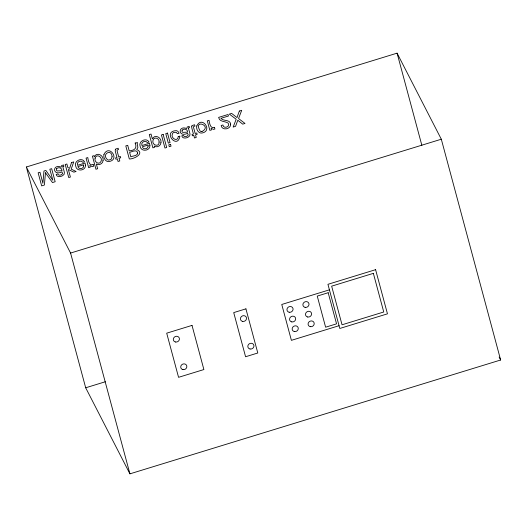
<?xml version="1.0" encoding="UTF-8"?>
<svg xmlns="http://www.w3.org/2000/svg" width="527" height="527" viewBox="0 0 527 527"><rect width="100%" height="100%" fill="white"/><g stroke="black" fill="none" stroke-linecap="round" stroke-linejoin="round"><path stroke-width="0.79" d="M26.35 166.993L397.081 53.155L441.31 139.214L500.65 360.007L129.919 473.845L85.69 387.786L26.35 166.993L70.578 253.052L129.919 473.845M70.578 253.052L441.31 139.214M329.421 289.83L281.761 304.468L291.398 340.343L339.059 325.706M85.69 387.786L105.367 381.746M201.933 131.546C212.829 125.867 192.842 118.331 200.089 130.973A2.464 2.246 -27.2 0 0 201.933 131.546M499.148 357.089L500.65 360.007M397.081 53.155L421.844 145.281M62.878 166.565C62.904 169.391 66.461 173.877 62.588 175.702C60.598 176.874 56.83 177.382 56.158 174.45L57.772 173.956C58.537 176.13 61.876 175.142 62.627 173.475L61.929 171.927C52.298 176.4 52.252 163.535 61.132 167.131L61.6 165.557L63.563 164.964L63.879 166.15L62.878 166.565M188.488 127.995C188.521 130.815 192.078 135.307 188.198 137.125C186.209 138.305 182.441 138.805 181.775 135.874L183.383 135.38C184.154 137.554 187.487 136.572 188.238 134.905L187.546 133.357C177.909 137.824 177.862 124.965 186.742 128.555L187.217 126.987L189.18 126.394L189.496 127.58L188.488 127.995M95.097 158.238C93.872 161.881 99.142 165.392 100.993 161.479C103.121 157.29 96.434 153.028 95.097 158.238M85.453 165.168C85.96 170.834 76.54 172 75.743 166.229C73.615 161.091 81.889 156.881 84.557 161.802L82.858 162.323C81.02 159.444 76.046 162.072 77.509 165.333L85.038 163.021L85.453 165.168M149.892 145.38C150.406 151.045 140.986 152.211 140.189 146.44C138.054 141.308 146.335 137.099 149.003 142.013L147.303 142.534C145.459 139.655 140.492 142.283 141.947 145.544L149.484 143.232L149.892 145.38M159.101 142.04C159.371 147.712 151.414 145.162 153.028 140.307C153.963 136.15 159.655 138.291 159.101 142.04M230.648 124.174C230.997 129.26 221.999 131.032 221.162 125.512L222.914 124.978C223.389 129.405 230.78 126.757 228.158 123.127C225.108 120.946 219.555 122.238 218.619 117.402L228.053 114.504L228.454 116.019L220.951 118.325C223.329 121.513 230.134 119.168 230.648 124.174M178.238 136.645C177.889 142.389 170.234 138.212 172.474 133.812A2.227 2.022 -27.2 0 1 173.627 132.468L176.13 132.29L177.447 133.693L179.127 133.179L178.185 131.691A3.702 3.373 -27.2 0 0 176.222 130.656C161.987 131.269 177.54 150.221 179.918 136.131L178.238 136.645M135.169 143.028C137.336 148.318 134.616 150.347 129.214 150.92L127.712 145.32L125.801 145.907L129.313 158.963C133.595 159.286 145.412 153.41 136.71 149.503L137.876 147.54L137.185 143.594L137.587 142.6L135.169 143.028M112.093 156.743L111.283 159.101L109.089 160.056A2.464 2.246 -27.2 0 1 107.245 159.483C101.322 154.055 111.757 148.278 112.093 156.743M45.474 172.757L44.393 185.036L41.659 185.879L38.148 172.816L39.973 172.257L42.885 183.291L43.972 171.031L45.862 170.452L52.845 180.227L49.841 169.226L51.659 168.673L55.164 181.729L52.463 182.559L45.474 172.757M137.652 153.1C137.316 156.209 132.804 155.663 130.815 156.855L129.616 152.395C131.737 151.802 137.363 148.831 137.652 153.1M83.681 165.827C83.78 168.969 78.628 169.799 77.897 166.591L83.609 164.839L83.681 165.827M148.127 146.038C148.219 149.181 143.074 150.011 142.343 146.802L148.047 145.05L148.127 146.038M103.068 160.498C103.009 163.653 98.971 165.781 96.355 164.002L97.627 168.739L95.947 169.253L92.429 156.15L94.023 155.663L94.346 156.881C96.599 151.46 104.129 155.432 103.068 160.498M160.952 142.692C160.88 145.88 156.796 148.034 154.213 146.071L154.556 147.336L152.876 147.85L149.306 134.576L151.032 134.049L152.343 138.911C154.819 133.647 162.006 137.692 160.952 142.692M103.951 154.457C103.417 156.809 104.287 159.589 106.355 160.939A4.453 4.051 -27.2 0 0 109.194 161.512C120.393 159.536 108.997 143.687 103.951 154.457M196.795 125.946C196.261 128.298 197.131 131.085 199.199 132.429A4.453 4.051 -27.2 0 0 202.039 133.002C213.237 131.025 201.841 115.176 196.795 125.946M115.314 149.582L115.281 151.203L116.974 157.507L115.584 157.935L115.933 159.24L117.323 158.811L118.041 161.473L119.787 160.933L119.069 158.278L120.709 157.771L120.36 156.466L118.72 156.967L117.053 150.755L117.238 149.978L118.496 149.516L118.153 148.252L115.821 148.957L115.314 149.582M191.769 126.105L191.736 127.725L193.429 134.029L192.039 134.457L192.388 135.762L193.784 135.334L194.496 137.995L196.242 137.455L195.53 134.8L197.17 134.293L196.815 132.988L195.174 133.496L193.508 127.277L193.692 126.5L194.95 126.039L194.608 124.774L192.276 125.485L191.769 126.105M71.54 162.566L69.623 168.35L67.845 167.566L66.883 163.996L65.223 164.503L68.734 177.566L70.394 177.052L68.358 169.47L73.879 172.158L76.086 171.479L71.191 169.121L73.747 161.888L71.54 162.566M239.344 111.039L236.985 117.574L231.636 113.404L229.337 114.115L236.182 119.254L233.165 127.073L235.549 126.342L237.809 120.242L242.716 124.141L244.996 123.443L238.553 118.529L241.715 110.314L239.344 111.039M56.593 168.712L56.343 169.977L57.081 170.932L62.008 170.735C62.16 167.83 58.359 166.736 56.593 168.712M182.204 130.143L181.953 131.407L182.698 132.363L187.619 132.165C187.777 129.26 183.976 128.16 182.204 130.143M93.213 164.569C89.116 166.565 88.246 160.142 87.792 157.573L86.066 158.107L88.628 167.626L90.269 167.125L89.827 165.478L92.113 166.598L93.668 166.262L93.213 164.569M214.463 127.343C210.365 129.339 209.489 122.91 209.041 120.347L207.315 120.874L209.871 130.393L211.511 129.892L211.07 128.245L213.363 129.372L214.917 129.029L214.463 127.343M163.166 134.431L161.44 134.958L164.951 148.021L166.677 147.488L163.166 134.431M167.514 133.094L165.755 133.634L168.304 143.113L170.056 142.573L167.514 133.094M170.537 144.339L168.778 144.879L169.266 146.697L171.025 146.157L170.537 144.339M192.012 325.396L166.697 333.176L178.561 377.325L203.883 369.552L192.012 325.396M245.925 308.848L233.718 312.597L245.582 356.746L257.789 352.998L245.925 308.848M375.599 269.679L327.939 284.31L339.803 328.466L387.464 313.835L375.599 269.679M373.36 273.355L331.654 286.161L342.043 324.79L383.742 311.991L373.36 273.355M328.189 292.722L317.254 296.082L325.614 327.201L336.555 323.841L328.189 292.722M175.517 342.01A3.129 2.846 -27.2 0 0 179.345 338.248A3.129 2.846 -27.2 0 0 174.233 337.234A3.129 2.846 -27.2 0 0 175.517 342.01M182.935 369.611A3.129 2.846 -27.2 0 0 186.762 365.85A3.129 2.846 -27.2 0 0 181.65 364.829A3.129 2.846 -27.2 0 0 182.935 369.611M242.631 321.404A3.129 2.846 -27.2 0 0 246.452 317.643A3.129 2.846 -27.2 0 0 241.346 316.628A3.129 2.846 -27.2 0 0 242.631 321.404M250.042 349.006A3.129 2.846 -27.2 0 0 253.869 345.238A3.129 2.846 -27.2 0 0 248.757 344.223A3.129 2.846 -27.2 0 0 250.042 349.006M305.107 307.353A3.129 2.846 -27.2 0 0 308.934 303.592A3.129 2.846 -27.2 0 0 303.822 302.57A3.129 2.846 -27.2 0 0 305.107 307.353M307.702 317.01A3.129 2.846 -27.2 0 0 311.529 313.249A3.129 2.846 -27.2 0 0 306.418 312.234A3.129 2.846 -27.2 0 0 307.702 317.01M291.774 321.905A3.129 2.846 -27.2 0 0 295.594 318.143A3.129 2.846 -27.2 0 0 290.489 317.122A3.129 2.846 -27.2 0 0 291.774 321.905M294.369 331.562A3.129 2.846 -27.2 0 0 298.19 327.801A3.129 2.846 -27.2 0 0 293.084 326.786A3.129 2.846 -27.2 0 0 294.369 331.562M310.298 326.674A3.129 2.846 -27.2 0 0 314.125 322.906A3.129 2.846 -27.2 0 0 309.013 321.892A3.129 2.846 -27.2 0 0 310.298 326.674M289.178 312.248A3.129 2.846 -27.2 0 0 292.999 308.486A3.129 2.846 -27.2 0 0 287.894 307.465A3.129 2.846 -27.2 0 0 289.178 312.248"/></g></svg>
